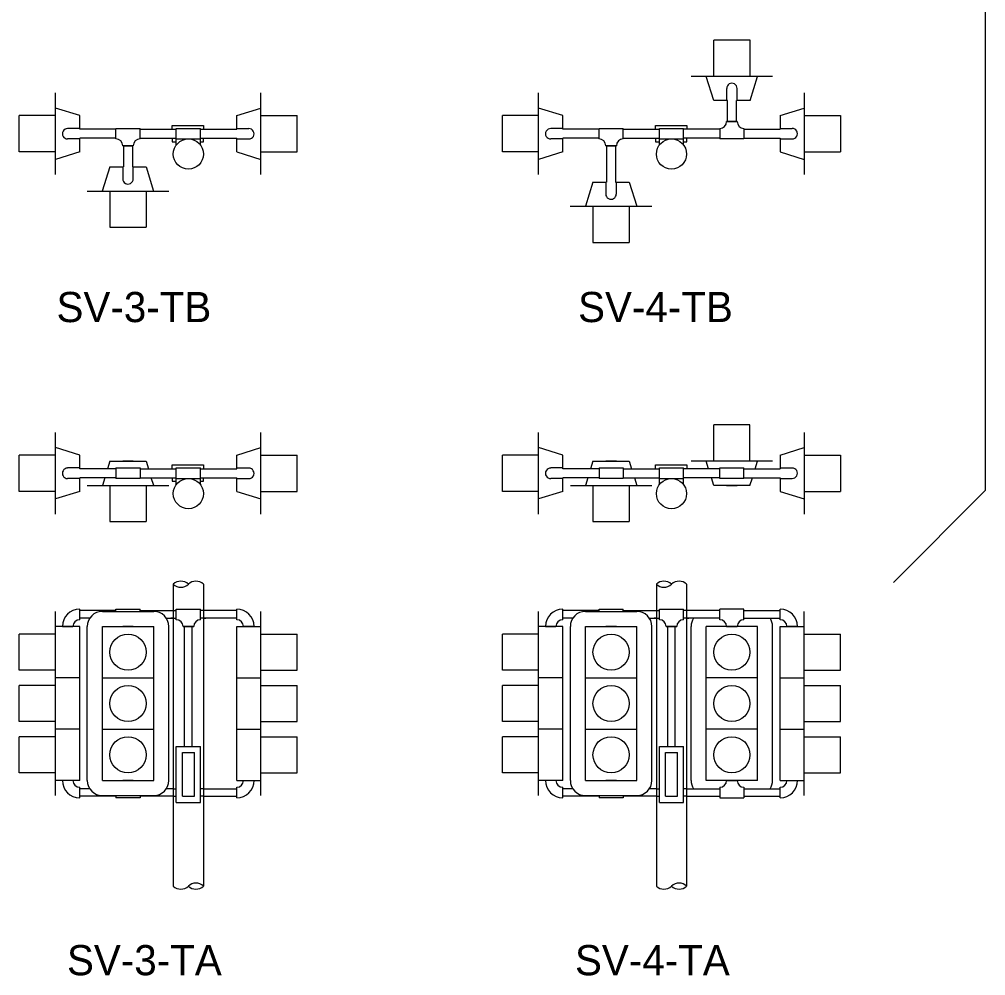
# Model space of a CAD drawing. Extents: x -893 to 867, y -474 to 712.
# Drawn here: x -36 to 284.1, y 86.4 to 403.2 of the extents above; entities that cross this region are included whole.
import ezdxf

# ---------------------------------------------------------------- set-up
doc = ezdxf.new("R2010")
doc.units = 0
doc.layers.add('es_DETAIL', color=7, linetype='Continuous')
doc.layers.add('es_DETAIL-anno', color=7, linetype='Continuous')

msp = doc.modelspace()

# ---------------------------------------------------------------- linework, layer by layer
at = {"layer": 'es_DETAIL'}
for p, q in [((194.03, 384.29), (194.03, 396.29)), ((206.03, 396.29), (194.03, 396.29)), ((206.03, 384.29), (206.03, 396.29)), ((213.53, 384.29), (186.53, 384.29)), ((194.03, 376.29), (191.53, 384.29)), ((206.03, 376.29), (208.53, 384.29)), ((-23.98, 351.79), (-23.98, 378.79)), ((44.02, 351.79), (44.02, 378.79)), ((136.02, 351.79), (136.02, 378.79)), ((198.27, 380.26), (198.27, 376.26)), ((201.77, 376.26), (201.77, 380.26)), ((224.02, 378.79), (224.02, 351.79)), ((198.52, 376.29), (194.03, 376.29)), ((198.52, 369.29), (198.52, 376.29)), ((201.52, 369.29), (201.52, 376.29)), ((206.03, 376.29), (201.52, 376.29)), ((-23.98, 371.29), (-35.98, 371.29)), ((-35.98, 359.29), (-35.98, 371.29)), ((-15.98, 371.29), (-23.98, 373.79)), ((-15.98, 366.79), (-15.98, 371.29)), ((36.02, 371.29), (44.02, 373.79)), ((36.02, 366.79), (36.02, 371.29)), ((44.02, 371.29), (56.02, 371.29)), ((56.02, 359.29), (56.02, 371.29)), ((136.02, 371.29), (124.02, 371.29)), ((124.02, 359.29), (124.02, 371.29)), ((144.02, 371.29), (136.02, 373.79)), ((144.02, 366.79), (144.02, 371.29)), ((216.02, 371.29), (224.02, 373.79)), ((216.02, 371.29), (216.02, 366.79)), ((224.02, 371.29), (236.02, 371.29)), ((236.02, 371.29), (236.02, 359.29)), ((201.77, 369.29), (198.27, 369.29)), ((198.27, 369.29), (201.77, 369.29)), ((-15.98, 367.04), (-19.98, 367.04)), ((-3.98, 366.79), (-15.98, 366.79)), ((-3.98, 363.54), (-3.98, 367.04)), ((-3.98, 367.04), (4.02, 367.04)), ((4.02, 363.54), (4.02, 367.04)), ((4.02, 366.79), (16.02, 366.79)), ((14.64, 368.03), (25.03, 368.03)), ((14.64, 366.89), (14.64, 368.03)), ((16.02, 361.54), (16.02, 367.04)), ((16.02, 367.04), (24.02, 367.04)), ((24.02, 361.54), (24.02, 367.04)), ((24.02, 366.79), (36.02, 366.79)), ((25.03, 368.03), (25.03, 366.79)), ((36.02, 367.04), (40.02, 367.04)), ((144.02, 367.04), (140.02, 367.04)), ((156.02, 366.79), (144.02, 366.79)), ((156.02, 363.54), (156.02, 367.04)), ((156.02, 367.04), (164.02, 367.04)), ((164.02, 363.54), (164.02, 367.04)), ((164.02, 366.79), (176.02, 366.79)), ((174.69, 368.03), (185.07, 368.03)), ((174.69, 366.89), (174.69, 368.03)), ((176.02, 361.54), (176.02, 367.04)), ((176.02, 367.04), (184.02, 367.04)), ((184.02, 361.54), (184.02, 367.04)), ((196.02, 366.79), (184.02, 366.79)), ((185.07, 368.03), (185.07, 366.79)), ((196.02, 367.04), (196.02, 363.54)), ((204.02, 367.04), (204.02, 363.54)), ((204.02, 366.79), (216.02, 366.79)), ((216.02, 367.04), (220.02, 367.04)), ((-15.98, 363.54), (-19.98, 363.54)), ((-15.98, 359.29), (-15.98, 363.79)), ((-3.98, 363.79), (-15.98, 363.79)), ((4.02, 363.79), (16.02, 363.79)), ((14.64, 363.76), (14.64, 362.62)), ((14.64, 362.62), (15.98, 362.62)), ((16.02, 363.54), (24.02, 363.54)), ((23.98, 362.62), (25.03, 362.62)), ((24.02, 363.79), (36.02, 363.79)), ((25.03, 362.62), (25.03, 363.79)), ((36.02, 359.29), (36.02, 363.79)), ((36.02, 363.54), (40.02, 363.54)), ((144.02, 363.54), (140.02, 363.54)), ((144.02, 359.29), (144.02, 363.79)), ((156.02, 363.79), (144.02, 363.79)), ((164.02, 363.79), (176.02, 363.79)), ((174.69, 363.76), (174.69, 362.62)), ((174.69, 362.62), (176.02, 362.62)), ((176.02, 363.54), (184.02, 363.54)), ((196.02, 363.79), (184.02, 363.79)), ((184.02, 362.62), (185.07, 362.62)), ((185.07, 362.62), (185.07, 363.79)), ((204.02, 363.54), (196.02, 363.54)), ((204.02, 363.79), (216.02, 363.79)), ((216.02, 363.79), (216.02, 359.29)), ((216.02, 363.54), (220.02, 363.54)), ((-23.98, 359.29), (-35.98, 359.29)), ((-15.98, 359.29), (-23.98, 356.79)), ((-1.73, 361.29), (1.77, 361.29)), ((1.77, 361.29), (-1.73, 361.29)), ((-1.48, 361.29), (-1.48, 354.29)), ((1.52, 361.29), (1.52, 354.29)), ((36.02, 359.29), (44.02, 356.79)), ((44.02, 359.29), (56.02, 359.29)), ((136.02, 359.29), (124.02, 359.29)), ((144.02, 359.29), (136.02, 356.79)), ((158.27, 361.29), (161.77, 361.29)), ((161.77, 361.29), (158.27, 361.29)), ((158.52, 361.29), (158.52, 349.29)), ((161.52, 361.29), (161.52, 349.29)), ((216.02, 359.29), (224.02, 356.79)), ((224.02, 359.29), (236.02, 359.29)), ((-5.99, 354.29), (-8.49, 346.29)), ((-5.99, 354.29), (-1.48, 354.29)), ((-1.73, 354.31), (-1.73, 350.31)), ((1.52, 354.29), (6.01, 354.29)), ((1.77, 350.31), (1.77, 354.31)), ((6.01, 354.29), (8.51, 346.29)), ((154.01, 349.29), (151.51, 341.29)), ((154.01, 349.29), (158.52, 349.29)), ((158.27, 349.31), (158.27, 345.31)), ((161.52, 349.29), (166.01, 349.29)), ((161.77, 345.31), (161.77, 349.31)), ((166.01, 349.29), (168.51, 341.29)), ((-13.49, 346.29), (13.51, 346.29)), ((-5.99, 346.29), (-5.99, 334.29)), ((6.01, 346.29), (6.01, 334.29)), ((146.51, 341.29), (173.51, 341.29)), ((154.01, 341.29), (154.01, 329.29)), ((166.01, 341.29), (166.01, 329.29)), ((-5.99, 334.29), (6.01, 334.29)), ((154.01, 329.29), (166.01, 329.29)), ((-23.98, 239.31), (-23.98, 266.31)), ((44.02, 239.31), (44.02, 266.31)), ((136.02, 239.31), (136.02, 266.31)), ((194.02, 256.81), (194.02, 268.81)), ((206.02, 268.81), (194.02, 268.81)), ((206.02, 256.81), (206.02, 268.81)), ((224.02, 266.31), (224.02, 239.31)), ((-15.98, 258.81), (-23.98, 261.31)), ((36.02, 258.81), (44.02, 261.31)), ((144.02, 258.81), (136.02, 261.31)), ((216.02, 258.81), (224.02, 261.31)), ((-23.98, 258.81), (-35.98, 258.81)), ((-35.98, 246.81), (-35.98, 258.81)), ((-15.98, 254.31), (-15.98, 258.81)), ((-5.98, 256.81), (-6.76, 254.31)), ((-5.98, 256.81), (6.02, 256.81)), ((1.77, 256.81), (-1.73, 256.81)), ((-1.73, 256.81), (1.77, 256.81)), ((6.02, 256.81), (6.8, 254.31)), ((36.02, 254.31), (36.02, 258.81)), ((44.02, 258.81), (56.02, 258.81)), ((56.02, 246.81), (56.02, 258.81)), ((136.02, 258.81), (124.02, 258.81)), ((124.02, 246.81), (124.02, 258.81)), ((144.02, 254.31), (144.02, 258.81)), ((154.02, 256.81), (153.24, 254.31)), ((154.02, 256.81), (166.02, 256.81)), ((161.77, 256.81), (158.27, 256.81)), ((158.27, 256.81), (161.77, 256.81)), ((166.02, 256.81), (166.8, 254.31)), ((213.52, 256.81), (186.52, 256.81)), ((192.3, 254.31), (191.52, 256.81)), ((207.74, 254.31), (208.52, 256.81)), ((216.02, 258.81), (216.02, 254.31)), ((224.02, 258.81), (236.02, 258.81)), ((236.02, 258.81), (236.02, 246.81)), ((-15.98, 254.56), (-19.98, 254.56)), ((-3.98, 254.31), (-15.98, 254.31)), ((-3.98, 254.56), (-3.98, 251.06)), ((-3.98, 254.56), (4.02, 254.56)), ((4.02, 254.56), (4.02, 251.06)), ((4.02, 254.31), (16.02, 254.31)), ((14.64, 255.59), (25.03, 255.59)), ((14.64, 254.45), (14.64, 255.59)), ((16.02, 249.06), (16.02, 254.56)), ((16.02, 254.56), (24.02, 254.56)), ((24.02, 249.06), (24.02, 254.56)), ((24.02, 254.31), (36.02, 254.31)), ((25.03, 255.59), (25.03, 254.35)), ((36.02, 254.56), (40.02, 254.56)), ((144.02, 254.56), (140.02, 254.56)), ((156.02, 254.31), (144.02, 254.31)), ((156.02, 254.56), (156.02, 251.06)), ((156.02, 254.56), (164.02, 254.56)), ((164.02, 254.56), (164.02, 251.06)), ((164.02, 254.31), (176.02, 254.31)), ((174.69, 255.58), (185.07, 255.58)), ((174.69, 254.44), (174.69, 255.58)), ((176.02, 249.06), (176.02, 254.56)), ((176.02, 254.56), (184.02, 254.56)), ((184.02, 249.06), (184.02, 254.56)), ((196.02, 254.31), (184.02, 254.31)), ((185.07, 255.58), (185.07, 254.34)), ((196.02, 251.06), (196.02, 254.56)), ((196.02, 254.56), (204.02, 254.56)), ((204.02, 251.06), (204.02, 254.56)), ((204.02, 254.31), (216.02, 254.31)), ((216.02, 254.56), (220.02, 254.56)), ((-15.98, 251.06), (-19.98, 251.06)), ((-15.98, 246.81), (-15.98, 251.31)), ((-3.98, 251.31), (-15.98, 251.31)), ((-7.7, 251.31), (-8.48, 248.81)), ((4.02, 251.06), (-3.98, 251.06)), ((4.02, 251.31), (16.02, 251.31)), ((8.52, 248.81), (7.74, 251.31)), ((14.64, 251.32), (14.64, 250.18)), ((14.64, 250.18), (15.98, 250.18)), ((16.02, 251.06), (24.02, 251.06)), ((23.98, 250.18), (25.03, 250.18)), ((24.02, 251.31), (36.02, 251.31)), ((25.03, 250.18), (25.03, 251.35)), ((36.02, 246.81), (36.02, 251.31)), ((36.02, 251.06), (40.02, 251.06)), ((144.02, 251.06), (140.02, 251.06)), ((144.02, 246.81), (144.02, 251.31)), ((156.02, 251.31), (144.02, 251.31)), ((152.3, 251.31), (151.52, 248.81)), ((164.02, 251.06), (156.02, 251.06)), ((164.02, 251.31), (176.02, 251.31)), ((167.74, 251.31), (168.52, 248.81)), ((176.02, 251.06), (184.02, 251.06)), ((196.02, 251.31), (184.02, 251.31)), ((194.02, 248.81), (193.24, 251.31)), ((204.02, 251.06), (196.02, 251.06)), ((204.02, 251.31), (216.02, 251.31)), ((206.02, 248.81), (206.8, 251.31)), ((216.02, 251.31), (216.02, 246.81)), ((216.02, 251.06), (220.02, 251.06)), ((-23.98, 246.81), (-35.98, 246.81)), ((-15.98, 246.81), (-23.98, 244.31)), ((-13.48, 248.81), (13.52, 248.81)), ((-5.98, 248.81), (-5.98, 236.81)), ((6.02, 248.81), (6.02, 236.81)), ((36.02, 246.81), (44.02, 244.31)), ((44.02, 246.81), (56.02, 246.81)), ((136.02, 246.81), (124.02, 246.81)), ((144.02, 246.81), (136.02, 244.31)), ((146.52, 248.81), (173.52, 248.81)), ((154.02, 248.81), (154.02, 236.81)), ((166.02, 248.81), (166.02, 236.81)), ((206.02, 248.81), (194.02, 248.81)), ((198.27, 248.81), (201.77, 248.81)), ((201.77, 248.81), (198.27, 248.81)), ((216.02, 246.81), (224.02, 244.31)), ((224.02, 246.81), (236.02, 246.81)), ((-5.98, 236.81), (6.02, 236.81)), ((154.02, 236.81), (166.02, 236.81)), ((15.02, 216.06), (15.02, 116.06)), ((25.02, 216.06), (25.02, 116.06)), ((175.02, 216.06), (175.02, 116.06)), ((185.02, 216.06), (185.02, 116.06)), ((-23.98, 185.06), (-23.98, 207.06)), ((-15.98, 204.31), (-15.98, 207.81)), ((-3.98, 207.31), (-15.98, 207.31)), ((-8.48, 207.06), (8.52, 207.06)), ((-3.98, 207.81), (4.02, 207.81)), ((-3.98, 207.06), (-3.98, 207.81)), ((4.02, 207.06), (4.02, 207.81)), ((4.02, 207.31), (15.02, 207.31)), ((15.02, 207.31), (16.02, 207.31)), ((16.02, 204.31), (16.02, 207.81)), ((16.02, 207.81), (24.02, 207.81)), ((24.02, 204.31), (24.02, 207.81)), ((25.02, 207.31), (24.02, 207.31)), ((36.02, 207.31), (25.02, 207.31)), ((36.02, 204.31), (36.02, 207.81)), ((44.02, 185.06), (44.02, 207.06)), ((136.02, 185.06), (136.02, 207.06)), ((144.02, 204.31), (144.02, 207.81)), ((156.02, 207.31), (144.02, 207.31)), ((151.52, 207.06), (168.52, 207.06)), ((156.02, 207.81), (164.02, 207.81)), ((156.02, 207.06), (156.02, 207.81)), ((164.02, 207.06), (164.02, 207.81)), ((164.02, 207.31), (175.02, 207.31)), ((175.02, 207.31), (176.02, 207.31)), ((176.02, 204.31), (176.02, 207.81)), ((176.02, 207.81), (184.02, 207.81)), ((184.02, 204.31), (184.02, 207.81)), ((185.02, 207.31), (184.02, 207.31)), ((196.02, 207.31), (185.02, 207.31)), ((196.02, 204.31), (196.02, 207.81)), ((204.02, 207.81), (196.02, 207.81)), ((204.02, 204.31), (204.02, 207.81)), ((204.02, 207.31), (216.02, 207.31)), ((216.02, 204.31), (216.02, 207.81)), ((224.02, 185.06), (224.02, 207.06)), ((-15.98, 202.06), (-23.98, 202.06)), ((-21.73, 202.06), (-18.23, 202.06)), ((-12.65, 204.81), (-15.98, 204.81)), ((-15.98, 185.06), (-15.98, 202.06)), ((-13.48, 151.06), (-13.48, 202.06)), ((-8.48, 185.06), (-8.48, 202.06)), ((-8.48, 202.06), (8.52, 202.06)), ((-1.98, 202.06), (2.02, 202.06)), ((-1.73, 202.06), (1.77, 202.06)), ((1.77, 202.06), (-1.73, 202.06)), ((8.52, 185.06), (8.52, 202.06)), ((12.7, 204.81), (15.02, 204.81)), ((13.52, 151.06), (13.52, 202.06)), ((15.02, 204.81), (14.24, 204.81)), ((15.02, 204.81), (14.37, 204.81)), ((15.02, 204.81), (16.02, 204.81)), ((18.27, 202.06), (21.77, 202.06)), ((21.77, 202.06), (18.27, 202.06)), ((18.77, 162.31), (18.77, 202.06)), ((21.27, 162.31), (21.27, 202.06)), ((25.02, 204.81), (24.02, 204.81)), ((36.02, 204.81), (25.02, 204.81)), ((25.02, 204.81), (25.67, 204.81)), ((25.02, 204.81), (25.8, 204.81)), ((36.02, 185.06), (36.02, 202.06)), ((36.02, 202.06), (44.02, 202.06)), ((41.77, 202.06), (38.27, 202.06)), ((144.02, 202.06), (136.02, 202.06)), ((138.27, 202.06), (141.77, 202.06)), ((147.35, 204.81), (144.02, 204.81)), ((144.02, 185.06), (144.02, 202.06)), ((146.52, 151.06), (146.52, 202.06)), ((151.52, 185.06), (151.52, 202.06)), ((151.52, 202.06), (168.52, 202.06)), ((158.02, 202.06), (162.02, 202.06)), ((158.27, 202.06), (161.77, 202.06)), ((161.77, 202.06), (158.27, 202.06)), ((168.52, 185.06), (168.52, 202.06)), ((172.7, 204.81), (175.02, 204.81)), ((173.52, 151.06), (173.52, 202.06)), ((175.02, 204.81), (174.24, 204.81)), ((175.02, 204.81), (174.37, 204.81)), ((175.02, 204.81), (176.02, 204.81)), ((178.27, 202.06), (181.77, 202.06)), ((181.77, 202.06), (178.27, 202.06)), ((178.77, 162.31), (178.77, 202.06)), ((181.27, 162.31), (181.27, 202.06)), ((185.02, 204.81), (184.02, 204.81)), ((185.02, 204.81), (185.67, 204.81)), ((185.02, 204.81), (185.8, 204.81)), ((196.02, 204.81), (185.02, 204.81)), ((185.02, 204.81), (185.67, 204.81)), ((185.02, 204.81), (185.8, 204.81)), ((186.52, 151.06), (186.52, 202.06)), ((208.52, 202.06), (191.52, 202.06)), ((191.52, 185.06), (191.52, 202.06)), ((202.02, 202.06), (198.02, 202.06)), ((201.77, 202.06), (198.27, 202.06)), ((198.27, 202.06), (201.77, 202.06)), ((204.02, 204.81), (216.02, 204.81)), ((208.52, 185.06), (208.52, 202.06)), ((213.52, 151.06), (213.52, 202.06)), ((216.02, 185.06), (216.02, 202.06)), ((216.02, 202.06), (224.02, 202.06)), ((221.77, 202.06), (218.27, 202.06)), ((-23.98, 199.56), (-35.98, 199.56)), ((-35.98, 187.56), (-35.98, 199.56)), ((44.02, 199.56), (56.02, 199.56)), ((56.02, 187.56), (56.02, 199.56)), ((136.02, 199.56), (124.02, 199.56)), ((124.02, 187.56), (124.02, 199.56)), ((224.02, 199.56), (236.02, 199.56)), ((236.02, 187.56), (236.02, 199.56)), ((-23.98, 187.56), (-35.98, 187.56)), ((44.02, 187.56), (56.02, 187.56)), ((136.02, 187.56), (124.02, 187.56)), ((224.02, 187.56), (236.02, 187.56)), ((-23.98, 182.56), (-35.98, 182.56)), ((-35.98, 170.56), (-35.98, 182.56)), ((-15.98, 185.06), (-23.98, 185.06)), ((-23.98, 168.06), (-23.98, 185.06)), ((-15.98, 185.06), (-23.98, 185.06)), ((-15.98, 168.06), (-15.98, 185.06)), ((-8.48, 185.06), (8.52, 185.06)), ((-8.48, 168.06), (-8.48, 185.06)), ((-8.48, 185.06), (8.52, 185.06)), ((8.52, 168.06), (8.52, 185.06)), ((36.02, 185.06), (44.02, 185.06)), ((36.02, 168.06), (36.02, 185.06)), ((36.02, 185.06), (44.02, 185.06)), ((44.02, 168.06), (44.02, 185.06)), ((44.02, 182.56), (56.02, 182.56)), ((56.02, 170.56), (56.02, 182.56)), ((136.02, 182.56), (124.02, 182.56)), ((124.02, 170.56), (124.02, 182.56)), ((144.02, 185.06), (136.02, 185.06)), ((136.02, 168.06), (136.02, 185.06)), ((144.02, 185.06), (136.02, 185.06)), ((144.02, 168.06), (144.02, 185.06)), ((151.52, 185.06), (168.52, 185.06)), ((151.52, 168.06), (151.52, 185.06)), ((151.52, 185.06), (168.52, 185.06)), ((168.52, 168.06), (168.52, 185.06)), ((208.52, 185.06), (191.52, 185.06)), ((208.52, 185.06), (191.52, 185.06)), ((191.52, 168.06), (191.52, 185.06)), ((208.52, 168.06), (208.52, 185.06)), ((216.02, 185.06), (224.02, 185.06)), ((216.02, 168.06), (216.02, 185.06)), ((216.02, 185.06), (224.02, 185.06)), ((224.02, 168.06), (224.02, 185.06)), ((224.02, 182.56), (236.02, 182.56)), ((236.02, 170.56), (236.02, 182.56)), ((-23.98, 170.56), (-35.98, 170.56)), ((44.02, 170.56), (56.02, 170.56)), ((136.02, 170.56), (124.02, 170.56)), ((224.02, 170.56), (236.02, 170.56)), ((-15.98, 168.06), (-23.98, 168.06)), ((-23.98, 146.06), (-23.98, 168.06)), ((-15.98, 168.06), (-23.98, 168.06)), ((-15.98, 151.06), (-15.98, 168.06)), ((-8.48, 168.06), (8.52, 168.06)), ((-8.48, 151.06), (-8.48, 168.06)), ((-8.48, 168.06), (8.52, 168.06)), ((8.52, 151.06), (8.52, 168.06)), ((36.02, 168.06), (44.02, 168.06)), ((36.02, 151.06), (36.02, 168.06)), ((36.02, 168.06), (44.02, 168.06)), ((44.02, 146.06), (44.02, 168.06)), ((144.02, 168.06), (136.02, 168.06)), ((136.02, 146.06), (136.02, 168.06)), ((144.02, 168.06), (136.02, 168.06)), ((144.02, 151.06), (144.02, 168.06)), ((151.52, 168.06), (168.52, 168.06)), ((151.52, 151.06), (151.52, 168.06)), ((151.52, 168.06), (168.52, 168.06)), ((168.52, 151.06), (168.52, 168.06)), ((208.52, 168.06), (191.52, 168.06)), ((208.52, 168.06), (191.52, 168.06)), ((191.52, 151.06), (191.52, 168.06)), ((208.52, 151.06), (208.52, 168.06)), ((216.02, 168.06), (224.02, 168.06)), ((216.02, 151.06), (216.02, 168.06)), ((216.02, 168.06), (224.02, 168.06)), ((224.02, 146.06), (224.02, 168.06)), ((-23.98, 165.56), (-35.98, 165.56)), ((-35.98, 153.56), (-35.98, 165.56)), ((44.02, 165.56), (56.02, 165.56)), ((56.02, 153.56), (56.02, 165.56)), ((136.02, 165.56), (124.02, 165.56)), ((124.02, 153.56), (124.02, 165.56)), ((224.02, 165.56), (236.02, 165.56)), ((236.02, 153.56), (236.02, 165.56)), ((16.02, 162.31), (24.02, 162.31)), ((16.02, 143.81), (16.02, 162.31)), ((18.02, 145.81), (18.02, 160.31)), ((18.02, 160.31), (22.02, 160.31)), ((22.02, 145.81), (22.02, 160.31)), ((24.02, 143.81), (24.02, 162.31)), ((176.02, 162.31), (184.02, 162.31)), ((176.02, 143.81), (176.02, 162.31)), ((178.02, 145.81), (178.02, 160.31)), ((178.02, 160.31), (182.02, 160.31)), ((182.02, 145.81), (182.02, 160.31)), ((184.02, 143.81), (184.02, 162.31)), ((-23.98, 153.56), (-35.98, 153.56)), ((-15.98, 151.06), (-23.98, 151.06)), ((-18.23, 151.06), (-21.73, 151.06)), ((-8.48, 151.06), (8.52, 151.06)), ((1.77, 151.06), (-1.73, 151.06)), ((-1.73, 151.06), (1.77, 151.06)), ((36.02, 151.06), (44.02, 151.06)), ((38.27, 151.06), (41.77, 151.06)), ((44.02, 153.56), (56.02, 153.56)), ((136.02, 153.56), (124.02, 153.56)), ((144.02, 151.06), (136.02, 151.06)), ((141.77, 151.06), (138.27, 151.06)), ((151.52, 151.06), (168.52, 151.06)), ((161.77, 151.06), (158.27, 151.06)), ((158.27, 151.06), (161.77, 151.06)), ((208.52, 151.06), (191.52, 151.06)), ((198.27, 151.06), (201.77, 151.06)), ((201.77, 151.06), (198.27, 151.06)), ((216.02, 151.06), (224.02, 151.06)), ((218.27, 151.06), (221.77, 151.06)), ((224.02, 153.56), (236.02, 153.56)), ((-15.98, 145.31), (-15.98, 148.81)), ((-12.65, 148.31), (-15.98, 148.31)), ((15.02, 148.31), (12.7, 148.31)), ((15.02, 148.31), (16.02, 148.31)), ((25.02, 148.31), (24.02, 148.31)), ((25.02, 148.31), (36.02, 148.31)), ((36.02, 145.31), (36.02, 148.81)), ((144.02, 145.31), (144.02, 148.81)), ((147.35, 148.31), (144.02, 148.31)), ((175.02, 148.31), (172.7, 148.31)), ((175.02, 148.31), (176.02, 148.31)), ((185.02, 148.31), (184.02, 148.31)), ((185.02, 148.31), (196.02, 148.31)), ((196.02, 148.81), (196.02, 145.31)), ((204.02, 148.81), (204.02, 145.31)), ((204.02, 148.31), (216.02, 148.31)), ((216.02, 145.31), (216.02, 148.81)), ((-3.98, 145.81), (-15.98, 145.81)), ((-8.48, 146.06), (8.52, 146.06)), ((-3.98, 146.06), (-3.98, 145.31)), ((4.02, 145.31), (-3.98, 145.31)), ((4.02, 146.06), (4.02, 145.31)), ((15.02, 145.81), (4.02, 145.81)), ((15.02, 145.81), (16.02, 145.81)), ((18.02, 145.81), (22.02, 145.81)), ((25.02, 145.81), (24.02, 145.81)), ((25.02, 145.81), (36.02, 145.81)), ((156.02, 145.81), (144.02, 145.81)), ((151.52, 146.06), (168.52, 146.06)), ((156.02, 146.06), (156.02, 145.31)), ((164.02, 145.31), (156.02, 145.31)), ((164.02, 146.06), (164.02, 145.31)), ((175.02, 145.81), (164.02, 145.81)), ((175.02, 145.81), (176.02, 145.81)), ((178.02, 145.81), (182.02, 145.81)), ((185.02, 145.81), (184.02, 145.81)), ((185.02, 145.81), (196.02, 145.81)), ((196.02, 145.31), (204.02, 145.31)), ((204.02, 145.81), (216.02, 145.81)), ((16.02, 143.81), (24.02, 143.81)), ((176.02, 143.81), (184.02, 143.81))]:
    msp.add_line(p, q, dxfattribs=at)
for centre, radius in [((20.02, 358.54), 5), ((180.02, 358.54), 5), ((20.02, 246.06), 5), ((180.02, 246.06), 5), ((0.02, 193.56), 6), ((160.02, 193.56), 6), ((200.02, 193.56), 6), ((0.02, 176.56), 6), ((160.02, 176.56), 6), ((200.02, 176.56), 6), ((0.02, 159.56), 6), ((160.02, 159.56), 6), ((200.02, 159.56), 6)]:
    msp.add_circle(centre, radius, dxfattribs=at)
for centre, radius, start, end in [((200.04, 380.27), 1.73, 359.7322, 180.3059), ((196.02, 369.29), 2.25, 270, 0), ((204.02, 369.29), 2.25, 180, 270), ((-19.99, 365.27), 1.73, 89.6941, 270.2678), ((40.03, 365.27), 1.73, 269.7322, 90.3059), ((140.01, 365.27), 1.73, 89.6941, 270.2678), ((220.03, 365.3), 1.73, 269.6941, 90.2678), ((-3.98, 361.29), 2.25, 0, 90), ((4.02, 361.29), 2.25, 90, 180), ((156.02, 361.29), 2.25, 0, 90), ((164.02, 361.29), 2.25, 90, 180), ((0, 350.3), 1.73, 179.7322, 0.3059), ((160, 345.3), 1.73, 179.7322, 0.3059), ((-19.99, 252.79), 1.73, 89.6941, 270.2678), ((40.03, 252.79), 1.73, 269.7322, 90.3059), ((140.01, 252.79), 1.73, 89.6941, 270.2678), ((220.03, 252.82), 1.73, 269.6941, 90.2678), ((17.52, 213.45), 3.61, 46.2386, 133.7614), ((17.52, 218.67), 3.61, 226.2386, 313.7614), ((22.52, 213.45), 3.61, 46.2386, 133.7614), ((177.52, 213.45), 3.61, 46.2386, 133.7614), ((177.52, 218.67), 3.61, 226.2386, 313.7614), ((182.52, 213.45), 3.61, 46.2386, 133.7614), ((-15.98, 202.06), 5.75, 90, 180), ((-8.48, 202.06), 5, 90, 180), ((8.52, 202.06), 5, 0, 90), ((36.02, 202.06), 5.75, 0, 90), ((144.02, 202.06), 5.75, 90, 180), ((151.52, 202.06), 5, 90, 180), ((168.52, 202.06), 5, 0, 90), ((216.02, 202.06), 5.75, 0, 90), ((-15.98, 202.06), 2.25, 90, 180), ((16.02, 202.06), 2.25, 0, 90), ((24.02, 202.06), 2.25, 90, 180), ((36.02, 202.06), 2.25, 0, 90), ((144.02, 202.06), 2.25, 90, 180), ((176.02, 202.06), 2.25, 0, 90), ((184.02, 202.06), 2.25, 90, 180), ((191.52, 202.06), 5, 146.633, 180), ((196.02, 202.06), 2.25, 0, 90), ((204.02, 202.06), 2.25, 90, 180), ((208.52, 202.06), 5, 0, 33.367), ((216.02, 202.06), 2.25, 0, 90), ((-15.98, 151.06), 5.75, 180, 270), ((-15.98, 151.06), 2.25, 180, 270), ((-8.48, 151.06), 5, 180, 270), ((8.52, 151.06), 5, 270, 0), ((36.02, 151.06), 2.25, 270, 360), ((36.02, 151.06), 5.75, 270, 360), ((144.02, 151.06), 5.75, 180, 270), ((144.02, 151.06), 2.25, 180, 270), ((151.52, 151.06), 5, 180, 270), ((168.52, 151.06), 5, 270, 0), ((191.52, 151.06), 5, 180, 213.3615), ((196.02, 151.06), 2.25, 270, 0), ((204.02, 151.06), 2.25, 180, 270), ((208.52, 151.06), 5, 326.6385, 0), ((216.02, 151.06), 2.25, 270, 360), ((216.02, 151.06), 5.75, 270, 360), ((17.52, 118.67), 3.61, 226.2386, 313.7614), ((22.52, 113.45), 3.61, 46.2386, 133.7614), ((22.52, 118.67), 3.61, 226.2386, 313.7614), ((177.52, 118.67), 3.61, 226.2386, 313.7614), ((182.52, 113.45), 3.61, 46.2386, 133.7614), ((182.52, 118.67), 3.61, 226.2386, 313.7614)]:
    msp.add_arc(centre, radius, start, end, dxfattribs=at)
at = {"layer": 'es_DETAIL-anno'}
for q in [(284.08, 543.36), (253.54, 216.65)]:
    msp.add_line((284.08, 247.2), q, dxfattribs=at)

# ---------------------------------------------------------------- texts
for s, p in [('SV-3-TB', (-23.66, 302.88)), ('SV-4-TB', (149.08, 302.88)), ('SV-3-TA', (-20.2, 86.54)), ('SV-4-TA', (148.05, 86.54))]:
    msp.add_text(s, height=10, dxfattribs=at).set_placement(p)

doc.saveas('drawing.dxf')
